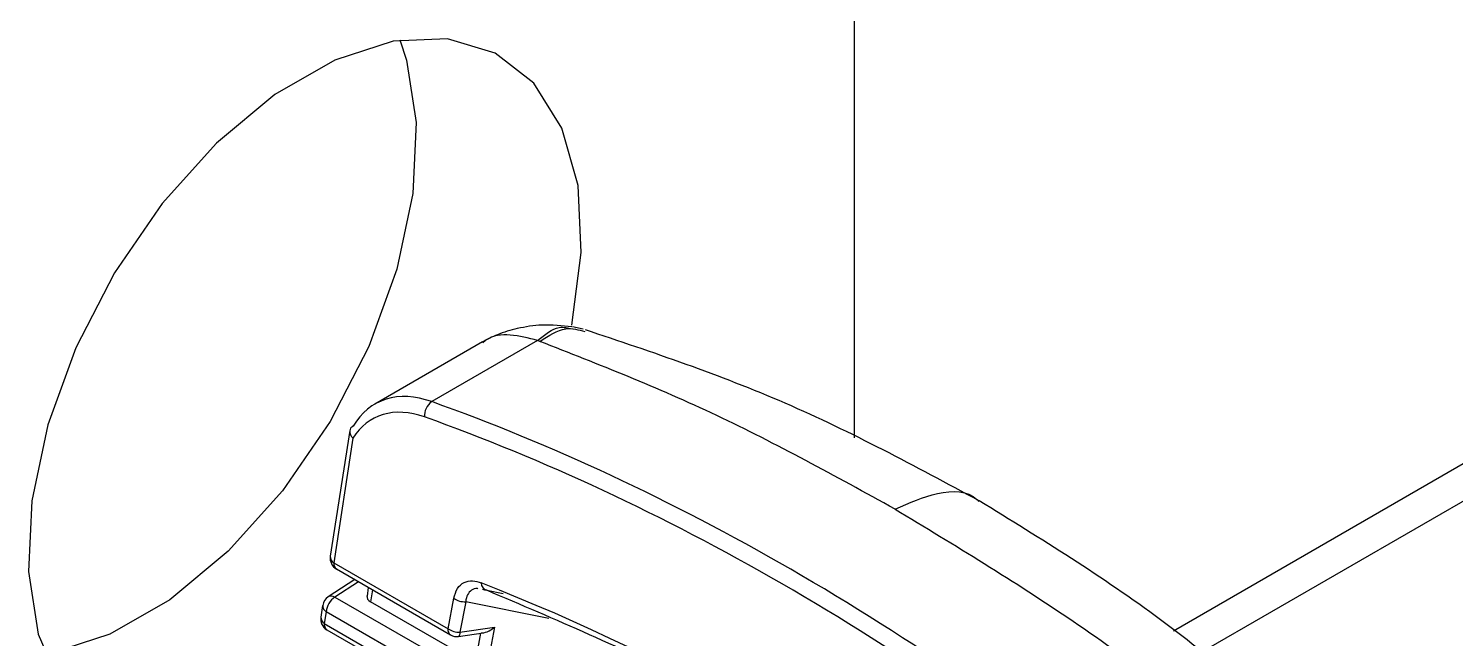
# Model space of a CAD drawing. Extents: x 12.3 to 108.7, y 1.1 to 80.4.
# Drawn here: x 74.764 to 75.912, y 66.164 to 66.655 of the extents above; entities that cross this region are included whole.
import ezdxf

# ---------------------------------------------------------------- set-up
doc = ezdxf.new("R2010")
doc.units = 0
doc.header["$MEASUREMENT"] = 0
doc.layers.add('OBJECT', color=7, linetype='CONTINUOUS')

msp = doc.modelspace()

# ---------------------------------------------------------------- linework, layer by layer
at = {"layer": 'OBJECT'}
for p, q in [((75.4278, 70.2624), (75.4284, 66.3253)), ((75.6855, 66.17), (76.6107, 66.7044)), ((75.707, 66.1521), (76.5921, 66.6632)), ((75.2104, 66.4128), (75.2018, 66.4146)), ((75.1294, 66.4025), (75.0427, 66.3525)), ((75.1737, 66.4037), (75.0885, 66.3545)), ((75.1755, 66.403), (75.1737, 66.4037)), ((75.0225, 66.3311), (75.0068, 66.2299)), ((75.025, 66.3347), (75.0253, 66.3348)), ((75.0251, 66.3249), (75.0096, 66.2247)), ((75.0096, 66.2247), (75.1016, 66.1716)), ((75.0117, 66.2197), (75.1036, 66.1666)), ((75.0265, 66.2111), (75.0051, 66.1972)), ((75.0295, 66.2094), (75.0105, 66.197)), ((75.0374, 66.2048), (75.0364, 66.1979)), ((75.0408, 66.2029), (75.0393, 66.1933)), ((75.1312, 66.2028), (75.1294, 66.2031)), ((75.1328, 66.2025), (75.1459, 66.1999)), ((75.0105, 66.197), (75.1013, 66.1446)), ((75.1188, 66.1474), (75.0393, 66.1933)), ((75.1016, 66.1716), (75.1062, 66.1961)), ((75.1158, 66.1933), (75.1112, 66.1688)), ((75.1826, 66.1798), (75.1158, 66.1933)), ((75.0007, 66.1904), (74.9992, 66.181)), ((75.0035, 66.1852), (75.002, 66.1758)), ((75.0943, 66.1328), (75.0035, 66.1852)), ((75.002, 66.1758), (75.0925, 66.1235)), ((75.0041, 66.1708), (75.0946, 66.1185)), ((75.1101, 66.1653), (75.13, 66.1683)), ((75.1112, 66.1688), (75.1391, 66.1729)), ((75.1234, 66.1431), (75.1281, 66.168)), ((75.1391, 66.1729), (75.1319, 66.1345))]:
    msp.add_line(p, q, dxfattribs=at)
at = {"layer": 'OBJECT', "flags": 128}
for points in [[(75.2012, 66.416), (75.2088, 66.4745), (75.2062, 66.5285), (75.1933, 66.5746), (75.1707, 66.6108), (75.1396, 66.6351), (75.1012, 66.6466), (75.0575, 66.6448), (75.0104, 66.6295), (74.9623, 66.6017), (74.9152, 66.5626), (74.8715, 66.514), (74.8332, 66.4582), (74.802, 66.3978), (74.7795, 66.3357), (74.7666, 66.2746), (74.764, 66.2176), (74.7718, 66.1672), (74.7896, 66.1258)], [(75.0627, 66.6457), (75.0681, 66.6294), (75.0759, 66.5791), (75.0733, 66.522), (75.0604, 66.461), (75.0378, 66.3988), (75.0067, 66.3384), (74.9683, 66.2826), (74.9246, 66.234), (74.8776, 66.1949), (74.8294, 66.1671), (74.7824, 66.1519), (74.7772, 66.151)], [(75.1112, 66.1688), (75.1111, 66.1676), (75.1109, 66.1666), (75.1106, 66.1658), (75.1103, 66.1654), (75.1101, 66.1653)]]:
    msp.add_lwpolyline(points, dxfattribs=at)
at = {"layer": 'OBJECT'}
for centre, radius, start, end in [((75.0961, 66.3433), 0.0135, 124.4793, 185.5655), ((75.0167, 66.2283), 0.01, 171.1981, 240.0027), ((75.0125, 66.2296), 0.00568, 177.3259, 239.8561), ((75.0146, 66.2238), 0.00502, 169.634, 235.0625), ((75.1341, 66.2082), 0.0058, 177.1819, 257.0938), ((75.0106, 66.1888), 0.01, 123.0601, 171.1981), ((75.019, 66.184), 0.0155, 123.0505, 175.4924), ((75.0076, 66.1925), 0.00535, 57.0437, 117.6169), ((75.1149, 66.2082), 0.0149, 234.3132, 273.5539), ((75.0091, 66.1794), 0.01, 171.1981, 240.0027), ((75.0049, 66.1807), 0.00568, 177.3268, 239.8554), ((75.0064, 66.1901), 0.00568, 177.3268, 239.8554), ((75.007, 66.1749), 0.00502, 169.634, 235.0625), ((75.1065, 66.1707), 0.00502, 169.634, 235.0625), ((75.1103, 66.1837), 0.0149, 234.3115, 273.5556), ((75.1086, 66.1752), 0.01, 240.0027, 278.3512)]:
    msp.add_arc(centre, radius, start, end, dxfattribs=at)
for centre, major_axis, ratio, start_param, end_param in [((75.0998, 66.2469), (-0.0554, 0.1065), 0.604579, 5.706264, 6.642885), ((75.2938, 64.334), (-1.0308, 2.0018), 0.606843, 5.345286, 5.708794), ((75.0927, 66.2433), (-0.0504, 0.0979), 0.60697, 5.708938, 6.630472), ((75.2867, 64.3304), (-1.0257, 1.9932), 0.60697, 5.34543, 5.708938), ((75.2843, 64.2749), (-0.9928, 1.9312), 0.606953, 5.373172, 5.682201), ((75.0464, 66.1974), (0.0101, 0), 0.578066, 3.050581, 3.924247), ((75.1366, 66.1793), (0.0105, 0.0101), 0.443807, 3.478651, 4.533063)]:
    msp.add_ellipse(centre, major_axis=major_axis, ratio=ratio, start_param=start_param, end_param=end_param, dxfattribs=at)
for points, knots in [([(75.2013, 66.4147), (75.1933, 66.4155), (75.1786, 66.417), (75.1583, 66.4139), (75.1416, 66.4089), (75.1331, 66.4045), (75.1291, 66.4024)], [0, 0, 0, 0, 0.316117, 0.5813719, 0.8028451, 1, 1, 1, 1]), ([(75.1737, 66.4037), (75.1796, 66.4084), (75.1891, 66.4161), (75.1981, 66.4139), (75.2015, 66.413)], [0, 0, 0, 0, 0.6126697, 1, 1, 1, 1]), ([(75.1755, 66.403), (75.1825, 66.4076), (75.1951, 66.4157), (75.2067, 66.4123), (75.2118, 66.4109)], [0, 0, 0, 0, 0.562752, 1, 1, 1, 1]), ([(75.5291, 66.2746), (75.4776, 66.3023), (75.3753, 66.3575), (75.2663, 66.3941), (75.2121, 66.4123)], [0, 0, 0, 0, 0.502926, 1, 1, 1, 1]), ([(75.1737, 66.4037), (75.1663, 66.4056), (75.1514, 66.4094), (75.1363, 66.4075), (75.1304, 66.4026), (75.1295, 66.4018)], [0, 0, 0, 0, 0.455338, 0.91068, 1, 1, 1, 1]), ([(75.4613, 66.2679), (75.4134, 66.2943), (75.3175, 66.3472), (75.2228, 66.3844), (75.1755, 66.403)], [0, 0, 0, 0, 0.5, 1, 1, 1, 1]), ([(75.025, 66.3347), (75.0244, 66.3342), (75.023, 66.3332), (75.0223, 66.3309), (75.0226, 66.3285), (75.0237, 66.3265), (75.0247, 66.3253), (75.0251, 66.3249), (75.0251, 66.3249)], [0, 0, 0, 0, 0.21928, 0.438506, 0.65924, 0.882985, 0.985825, 1, 1, 1, 1]), ([(75.4613, 66.2679), (75.4728, 66.2729), (75.4965, 66.2832), (75.5206, 66.2829), (75.5282, 66.2746), (75.5287, 66.2741)], [0, 0, 0, 0, 0.465407, 0.966485, 1, 1, 1, 1]), ([(75.8062, 66.0693), (75.7636, 66.107), (75.6777, 66.1829), (75.5788, 66.2439), (75.5291, 66.2746)], [0, 0, 0, 0, 0.497018, 1, 1, 1, 1]), ([(75.4613, 66.2679), (75.5092, 66.239), (75.6051, 66.1811), (75.6998, 66.109), (75.7472, 66.073)], [0, 0, 0, 0, 0.5, 1, 1, 1, 1]), ([(75.1062, 66.1961), (75.107, 66.1989), (75.1086, 66.2045), (75.1142, 66.2093), (75.121, 66.2107), (75.1259, 66.2092), (75.1283, 66.2085)], [0, 0, 0, 0, 0.2618797, 0.5244062, 0.7764192, 1, 1, 1, 1]), ([(75.1257, 66.2038), (75.1256, 66.2038), (75.1235, 66.2042), (75.1204, 66.2027), (75.1168, 66.1993), (75.1161, 66.1954), (75.1158, 66.1933)], [0, 0, 0, 0, 0.020339, 0.339232, 0.65864, 1, 1, 1, 1]), ([(75.1294, 66.2034), (75.1297, 66.2034), (75.1302, 66.2034), (75.1312, 66.2028), (75.1318, 66.2025)], [0, 0, 0, 0, 0.438431, 1, 1, 1, 1]), ([(75.603, 65.9311), (75.5984, 65.9346), (75.5752, 65.9523), (75.4977, 66.0091), (75.4192, 66.0596), (75.3405, 66.1046), (75.2618, 66.1477), (75.1878, 66.1791), (75.1328, 66.2025)], [0, 0, 0, 0, 0.029967, 0.149857, 0.5, 0.529967, 0.649857, 1, 1, 1, 1])]:
    msp.add_open_spline(points, degree=3, knots=knots, dxfattribs=at)

doc.saveas('drawing.dxf')
